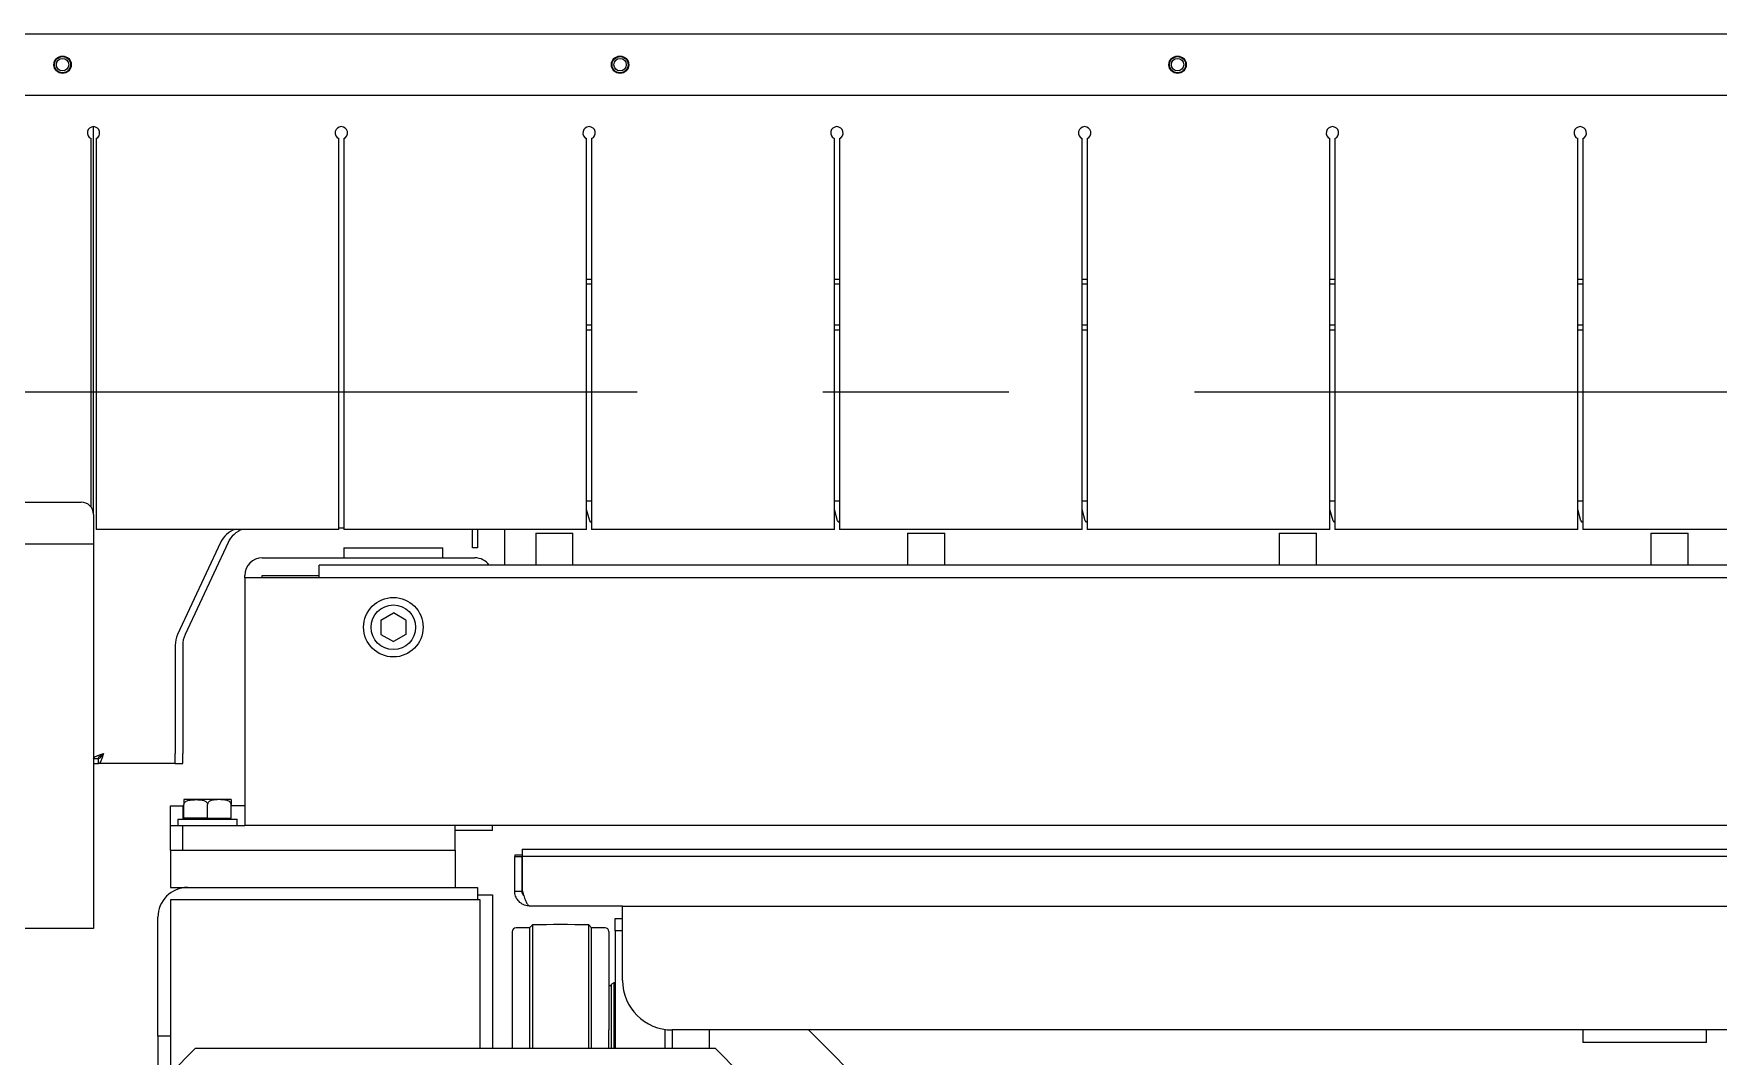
# Model space of a CAD drawing. Extents: x 28911 to 70911, y -59 to 29641.
# Drawn here: x 38253 to 38933, y 6450 to 6863 of the extents above; entities that cross this region are included whole.
import ezdxf

# ---------------------------------------------------------------- set-up
doc = ezdxf.new("R2010")
doc.units = 0
doc.header["$LTSCALE"] = 300
doc.header["$MEASUREMENT"] = 0
doc.linetypes.add('CENTRO', pattern=[2, 1.25, -0.25, 0.25, -0.25])
doc.layers.add('ASSI', color=254, linetype='CENTRO')

# ---------------------------------------------------------------- blocks, each defined once
blk = doc.blocks.new('A$C714e681e')
at = {"color": 7, "linetype": 'Continuous', "lineweight": 25}
for p, q in [((249.6, 1029.49), (1449.6, 1029.49)), ((1449.6, 1004.49), (249.6, 1004.49)), ((298.6, 838.5), (298.6, 987.2)), ((299.6, 835.5), (299.6, 991.99)), ((300.6, 987.2), (300.6, 829.49)), ((398.6, 829.49), (398.6, 987.2)), ((400.6, 987.2), (400.6, 829.49)), ((498.6, 829.49), (498.6, 987.2)), ((500.6, 987.2), (500.6, 829.49)), ((598.6, 829.49), (598.6, 987.2)), ((600.6, 987.2), (600.6, 829.49)), ((698.6, 829.49), (698.6, 987.2)), ((700.6, 987.2), (700.6, 829.49)), ((798.6, 829.49), (798.6, 987.2)), ((800.6, 987.2), (800.6, 829.49)), ((898.6, 829.49), (898.6, 987.2)), ((900.6, 987.2), (900.6, 829.49)), ((498.6, 930.5), (500.6, 930.5)), ((498.6, 928.5), (500.6, 928.5)), ((598.6, 930.5), (600.6, 930.5)), ((598.6, 928.5), (600.6, 928.5)), ((698.6, 930.5), (700.6, 930.5)), ((698.6, 928.5), (700.6, 928.5)), ((798.6, 930.5), (800.6, 930.5)), ((798.6, 928.5), (800.6, 928.5)), ((898.6, 930.5), (900.6, 930.5)), ((898.6, 928.5), (900.6, 928.5)), ((498.6, 912), (500.6, 912)), ((598.6, 912), (600.6, 912)), ((698.6, 912), (700.6, 912)), ((798.6, 912), (800.6, 912)), ((898.6, 912), (900.6, 912)), ((498.6, 910), (500.6, 910)), ((598.6, 910), (600.6, 910)), ((698.6, 910), (700.6, 910)), ((798.6, 910), (800.6, 910)), ((898.6, 910), (900.6, 910)), ((241.8, 840.5), (294.6, 840.5)), ((498.6, 841), (500.6, 841)), ((499.83, 832.9), (498.6, 837.48)), ((598.6, 841), (600.6, 841)), ((599.83, 832.9), (598.6, 837.48)), ((698.6, 841), (700.6, 841)), ((699.83, 832.9), (698.6, 837.48)), ((798.6, 841), (800.6, 841)), ((799.83, 832.9), (798.6, 837.48)), ((898.6, 841), (900.6, 841)), ((899.83, 832.9), (898.6, 837.48)), ((299.6, 835.5), (299.6, 825.7)), ((398.6, 829.49), (300.6, 829.49)), ((400.6, 830), (398.6, 830)), ((498.6, 829.49), (400.6, 829.49)), ((452.6, 822), (452.6, 829.49)), ((454.6, 829.49), (454.6, 822)), ((465.6, 815), (465.6, 829.49)), ((500.6, 832.34), (500.55, 832.34)), ((598.6, 829.49), (500.6, 829.49)), ((600.6, 832.34), (600.55, 832.34)), ((698.6, 829.49), (600.6, 829.49)), ((700.6, 832.34), (700.55, 832.34)), ((798.6, 829.49), (700.6, 829.49)), ((800.6, 832.34), (800.55, 832.34)), ((898.6, 829.49), (800.6, 829.49)), ((900.6, 832.34), (900.55, 832.34)), ((998.6, 829.49), (900.6, 829.49)), ((299.6, 823.5), (241.8, 823.5)), ((299.6, 825.7), (299.6, 823.5)), ((299.6, 823.5), (299.6, 668.5)), ((350.89, 824.23), (333.54, 787.01)), ((353.89, 824.23), (336.54, 787.01)), ((478.1, 828), (478.1, 815)), ((478.1, 828), (493.1, 828)), ((493.1, 815), (493.1, 828)), ((628.1, 828), (643.1, 828)), ((628.1, 828), (628.1, 815)), ((643.1, 815), (643.1, 828)), ((778.1, 828), (793.1, 828)), ((778.1, 828), (778.1, 815)), ((793.1, 815), (793.1, 828)), ((928.1, 828), (943.1, 828)), ((928.1, 828), (928.1, 815)), ((943.1, 815), (943.1, 828)), ((367.7, 818), (453.5, 818)), ((400.6, 822), (400.6, 818)), ((400.6, 822), (420.6, 822)), ((420.6, 822), (440.6, 822)), ((440.6, 818), (440.6, 822)), ((454.6, 822), (452.6, 822)), ((360.6, 810), (360.6, 810.9)), ((360.6, 810), (360.6, 710)), ((3760.6, 810), (360.6, 810)), ((367.7, 810.9), (390.6, 810.9)), ((367.7, 810), (367.7, 810.9)), ((2055.6, 815), (390.6, 815)), ((390.6, 810), (390.6, 815)), ((415.6, 792.89), (420.6, 795.77)), ((425.6, 792.89), (420.6, 795.77)), ((415.6, 792.89), (415.6, 787.11)), ((425.6, 792.89), (425.6, 787.11)), ((332.6, 782.78), (332.6, 739)), ((335.6, 782.78), (335.6, 739)), ((415.6, 787.11), (420.6, 784.23)), ((425.6, 787.11), (420.6, 784.23)), ((299.6, 737.07), (301.6, 737.07)), ((299.6, 735), (301.67, 735)), ((301.67, 735), (301.67, 737)), ((332.6, 735), (301.67, 735)), ((332.6, 735), (332.6, 739)), ((332.6, 735), (335.6, 735)), ((335.6, 735), (335.6, 739)), ((330.6, 710), (330.6, 718)), ((330.6, 718), (335.6, 718)), ((335.6, 718), (335.6, 712.5)), ((336.1, 718), (335.6, 718)), ((336.1, 712.9), (336.1, 718.5)), ((354.57, 720.5), (336.63, 720.5)), ((345.6, 712.9), (345.6, 718.5)), ((355.1, 712.9), (355.1, 718.5)), ((360.6, 718), (355.1, 718)), ((330.6, 700), (330.6, 710)), ((330.6, 710), (335.6, 710)), ((333.6, 712.5), (333.6, 710)), ((333.6, 712.5), (357.6, 712.5)), ((335.6, 700), (335.6, 710)), ((335.6, 710), (360.6, 710)), ((345.6, 712.9), (336.1, 712.9)), ((336.6, 712.9), (336.6, 712.5)), ((345.6, 712.9), (355.1, 712.9)), ((354.6, 712.5), (354.6, 712.9)), ((357.6, 710), (357.6, 712.5)), ((3760.6, 710), (360.6, 710)), ((445.6, 700), (445.6, 710)), ((460.6, 708), (445.6, 708)), ((460.6, 708), (460.6, 710)), ((472.6, 700.5), (472.6, 697.5)), ((472.6, 700.5), (3648.6, 700.5)), ((330.6, 700), (330.6, 685)), ((330.6, 700), (445.6, 700)), ((335.6, 700), (445.6, 700)), ((445.6, 700), (445.6, 685)), ((469.6, 698.04), (469.6, 697.5)), ((472.6, 698.04), (469.6, 698.04)), ((469.6, 683.5), (469.6, 697.5)), ((469.6, 697.5), (472.6, 697.5)), ((472.6, 683.5), (472.6, 697.5)), ((472.6, 697.5), (472.67, 697.5)), ((3648.53, 697.5), (472.67, 697.5)), ((472.67, 683.5), (472.67, 697.5)), ((330.6, 685), (337.6, 685)), ((455.6, 680), (330.6, 680)), ((330.6, 680), (330.6, 610)), ((337.6, 685), (454.6, 685)), ((454.6, 685), (454.6, 680)), ((454.6, 682), (454.6, 680)), ((454.6, 682), (460.6, 682)), ((455.6, 620), (455.6, 680)), ((460.6, 682), (460.6, 620)), ((469.6, 683.5), (472.6, 683.5)), ((513.1, 677.5), (475.6, 677.5)), ((513.1, 677.5), (3608.1, 677.5)), ((513.1, 667.5), (513.1, 677.5)), ((299.6, 668.5), (191.8, 668.5)), ((325.6, 625), (325.6, 673)), ((475.6, 668.75), (470.1, 668.75)), ((476.72, 669.87), (475.6, 668.75)), ((475.6, 668.75), (475.6, 620)), ((476.72, 669.87), (476.72, 620)), ((500.6, 668.75), (499.48, 669.87)), ((499.48, 620), (499.48, 669.87)), ((506.1, 668.75), (500.6, 668.75)), ((500.6, 627.5), (500.6, 668.75)), ((510.1, 667.5), (510.1, 672.5)), ((510.1, 672.5), (513.1, 672.5)), ((513.1, 667.5), (510.1, 667.5)), ((510.1, 667.5), (510.1, 620)), ((513.1, 647.5), (513.1, 667.5)), ((509.6, 646.5), (508.6, 645.92)), ((508.6, 620), (508.6, 645.92)), ((510.1, 646.5), (509.6, 646.5)), ((509.6, 646.5), (509.6, 620)), ((508.6, 645.3), (507.6, 645.3)), ((500.6, 620), (500.6, 627.5)), ((530.1, 627.73), (530.1, 620)), ((3588.1, 627.5), (533.1, 627.5)), ((533.1, 627.5), (533.1, 620)), ((548.1, 627.5), (548.1, 620)), ((588.1, 627.5), (623.1, 592.5)), ((900.6, 627.5), (900.6, 622.5)), ((950.6, 622.5), (950.6, 627.5)), ((330.6, 625), (325.6, 625)), ((325.6, 625), (325.6, 613)), ((340.6, 620), (330.6, 610)), ((550.6, 620), (340.6, 620)), ((560.6, 610), (550.6, 620)), ((925.6, 622.5), (900.6, 622.5)), ((950.6, 622.5), (925.6, 622.5))]:
    blk.add_line(p, q, dxfattribs=at)
for centre, radius in [((287.1, 1016.99), 3.5), ((287.1, 1016.99), 3.25), ((512.1, 1016.99), 3.5), ((512.1, 1016.99), 3.25), ((737.1, 1016.99), 3.5), ((737.1, 1016.99), 3.25), ((287.1, 1016.99), 2.5), ((512.1, 1016.99), 2.5), ((737.1, 1016.99), 2.5), ((420.6, 790), 12), ((420.6, 790), 9)]:
    blk.add_circle(centre, radius, dxfattribs=at)
for centre, radius, start, end in [((299.6, 989.49), 2.5, 293.57818, 246.42182), ((399.6, 989.49), 2.5, 293.57818, 246.42182), ((499.6, 989.49), 2.5, 293.57818, 246.42182), ((599.6, 989.49), 2.5, 293.57818, 246.42182), ((699.6, 989.49), 2.5, 293.57818, 246.42182), ((799.6, 989.49), 2.5, 293.57818, 246.42182), ((899.6, 989.49), 2.5, 293.57818, 246.42182), ((294.6, 835.5), 5, 0, 90), ((359.95, 820), 10, 108.34808, 155), ((362.95, 820), 10, 108.34808, 155), ((500.55, 833.09), 0.75, 195, 270), ((600.55, 833.09), 0.75, 195, 270), ((700.55, 833.09), 0.75, 195, 270), ((800.55, 833.09), 0.75, 195, 270), ((900.55, 833.09), 0.75, 195, 270), ((367.7, 810.9), 7.1, 90, 180), ((453.5, 810.9), 7.1, 35.27243, 90), ((342.6, 782.78), 10, 155, 180), ((345.6, 782.78), 10, 155, 180), ((336.63, 718.5), 2, 90, 105.40122), ((354.57, 718.5), 2, 74.60508, 90), ((337.6, 673), 12, 90, 180), ((470.1, 667.25), 1.5, 90, 180), ((488.1, 170), 500, 88.69589, 91.30411), ((506.1, 667.25), 1.5, 0, 90), ((533.1, 647.5), 20, 180, 270)]:
    blk.add_arc(centre, radius, start, end, dxfattribs=at)
for points in [[(299.6, 737.07), (299.66, 737.23), (299.78, 737.55), (300.71, 738.04), (302.03, 738.52), (303.08, 738.84), (303.6, 739)], [(301.6, 737.07), (301.63, 737.23), (301.69, 737.55), (302.15, 738.04), (302.81, 738.52), (303.34, 738.84), (303.6, 739)], [(472.67, 683.5), (472.91, 682.71), (473.4, 681.14), (474.14, 679.16), (474.87, 677.77), (475.36, 677.59), (475.6, 677.5)]]:
    blk.add_open_spline(points, degree=3, dxfattribs=at)
for points, knots in [([(303.6, 739), (303.46, 738.53), (303.17, 737.59), (302.73, 736.35), (302.3, 735.44), (301.94, 735.04), (301.74, 735.01), (301.67, 735)], [0, 0, 0, 0, 0.224618, 0.449272, 0.673926, 0.89858, 1, 1, 1, 1]), ([(303.6, 739), (303.42, 738.71), (303.08, 738.15), (302.58, 737.49), (302.11, 737.07), (301.81, 737.02), (301.67, 737)], [0, 0, 0, 0, 0.277298, 0.529713, 0.782064, 1, 1, 1, 1]), ([(336.1, 720.43), (336.1, 720.43), (336.1, 720.47), (336.1, 720.37), (336.1, 720.17), (336.1, 719.66), (336.1, 719.21), (336.1, 718.84), (336.1, 718.59), (336.1, 718.5)], [0, 0, 0, 0, 0.000356, 0.319764, 0.644459, 0.805652, 0.881322, 0.957716, 1, 1, 1, 1]), ([(336.1, 718.5), (336.11, 718.62), (336.13, 718.86), (336.32, 719.23), (336.73, 719.67), (337.51, 720.08), (338.59, 720.32), (340.03, 720.44), (341.51, 720.44), (343.07, 720.34), (344.17, 720.1), (344.94, 719.67), (345.32, 719.32), (345.56, 718.91), (345.59, 718.64), (345.6, 718.5)], [0, 0, 0, 0, 0.028247, 0.056383, 0.102098, 0.179941, 0.290883, 0.404689, 0.579235, 0.699567, 0.834529, 0.884828, 0.935453, 0.967727, 1, 1, 1, 1]), ([(355.1, 718.5), (355.09, 718.62), (355.07, 718.86), (354.88, 719.23), (354.47, 719.67), (353.69, 720.08), (352.61, 720.32), (351.17, 720.44), (349.69, 720.44), (348.13, 720.34), (347.03, 720.1), (346.26, 719.67), (345.88, 719.32), (345.64, 718.91), (345.61, 718.64), (345.6, 718.5)], [0, 0, 0, 0, 0.028247, 0.056383, 0.102098, 0.179941, 0.290883, 0.404689, 0.579235, 0.699567, 0.834529, 0.884828, 0.935453, 0.967727, 1, 1, 1, 1]), ([(355.1, 720.43), (355.1, 720.42), (355.1, 720.4), (355.1, 720.17), (355.1, 719.66), (355.1, 719.21), (355.1, 718.84), (355.1, 718.59), (355.1, 718.5)], [0, 0, 0, 0, 0.319454, 0.644297, 0.805563, 0.881268, 0.957696, 1, 1, 1, 1]), ([(475.6, 677.5), (474.89, 677.57), (473.48, 677.72), (471.62, 678.85), (470.26, 680.5), (469.66, 682.17), (469.61, 683.19), (469.6, 683.5)], [0, 0, 0, 0, 0.224856, 0.44975, 0.674644, 0.899538, 1, 1, 1, 1]), ([(473.24, 681.72), (473.06, 681.97), (472.68, 682.5), (472.63, 683.15), (472.6, 683.5)], [0, 0, 0, 0, 0.471465, 1, 1, 1, 1]), ([(468.6, 667.25), (468.6, 667.19), (468.6, 667.08), (468.6, 666.12), (468.6, 664.68), (468.6, 662.86), (468.6, 660.81), (468.6, 658.41), (468.6, 655.66), (468.6, 652.61), (468.6, 649.31), (468.6, 645.82), (468.6, 641.82), (468.6, 637.32), (468.6, 632.4), (468.6, 629.12), (468.6, 627.5)], [0, 0, 0, 0, 0.077634, 0.157671, 0.239951, 0.304283, 0.368607, 0.434308, 0.5, 0.565701, 0.631393, 0.695725, 0.760049, 0.842337, 0.922372, 1, 1, 1, 1]), ([(507.6, 667.25), (507.6, 667.19), (507.6, 667.08), (507.6, 666.12), (507.6, 664.68), (507.6, 662.86), (507.6, 660.81), (507.6, 658.41), (507.6, 655.66), (507.6, 652.61), (507.6, 649.31), (507.6, 645.82), (507.6, 641.82), (507.6, 637.32), (507.6, 632.4), (507.6, 629.12), (507.6, 627.5)], [0, 0, 0, 0, 0.077626, 0.157663, 0.239951, 0.304275, 0.368607, 0.434299, 0.5, 0.565692, 0.631393, 0.695717, 0.760049, 0.842329, 0.922368, 1, 1, 1, 1]), ([(468.6, 627.5), (468.6, 625.88), (468.6, 623.35), (468.6, 620.89), (468.6, 620)], [0, 0, 0, 0, 0.641239, 1, 1, 1, 1]), ([(507.6, 620), (507.6, 620.89), (507.6, 623.35), (507.6, 625.88), (507.6, 627.5)], [0, 0, 0, 0, 0.358792, 1, 1, 1, 1])]:
    blk.add_open_spline(points, degree=3, knots=knots, dxfattribs=at)

msp = doc.modelspace()

# ---------------------------------------------------------------- linework, layer by layer
at = {"layer": 'ASSI'}
msp.add_line((37521.308, 6718.338), (43046.724, 6718.338), dxfattribs=at)

# ---------------------------------------------------------------- block references
at = {"color": 4, "ltscale": 50}
msp.add_blockref('A$C714e681e', (37977.344, 5833.338), dxfattribs=at)

doc.saveas('drawing.dxf')
